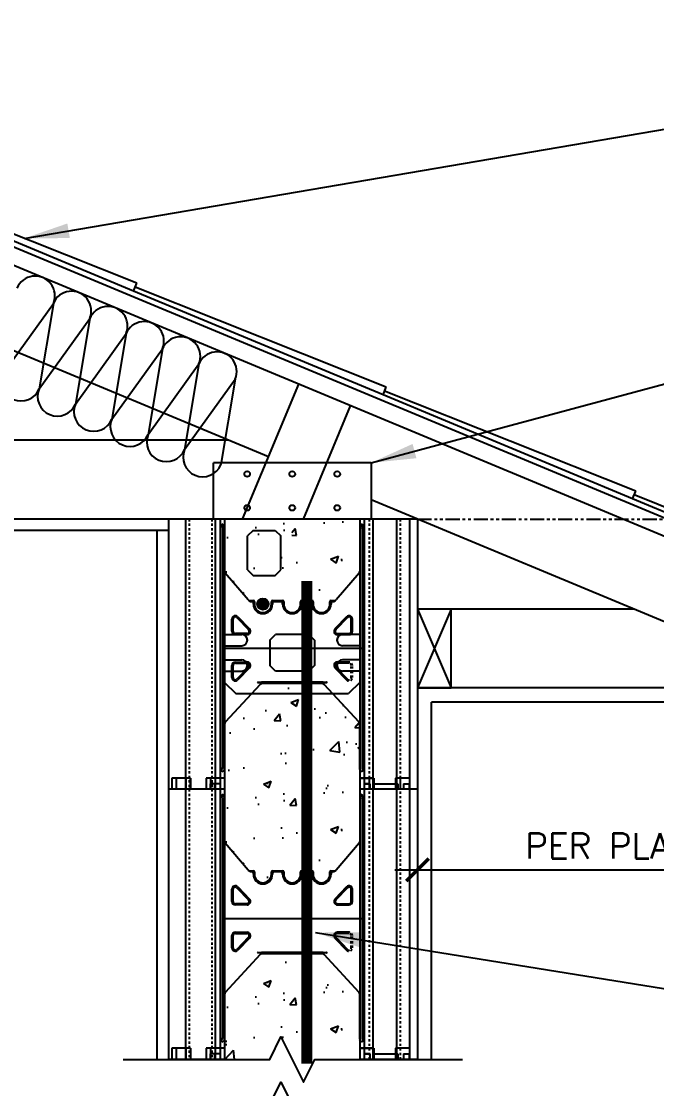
# Model space of a CAD drawing. Header units: inches. Extents: x -50 to 119, y -110 to 80.
# Drawn here: x 51.6 to 79.81, y 30.78 to 78.17 of the extents above; entities that cross this region are included whole.
import ezdxf

# ---------------------------------------------------------------- set-up
doc = ezdxf.new("R2010")
doc.units = ezdxf.units.IN
doc.header["$MEASUREMENT"] = 0
doc.linetypes.add('DASHED2', pattern=[0.375, 0.25, -0.125])
doc.linetypes.add('PHANTOM', pattern=[2.5, 1.25, -0.25, 0.25, -0.25, 0.25, -0.25])
for name, color, linetype in [('A-SEC-DTL', 3, 'Continuous'), ('LAYER 12', 12, 'Continuous'), ('LAYER 13', 13, 'Continuous'), ('LAYER 3', 3, 'Continuous'), ('LAYER 5', 5, 'Continuous'), ('LAYER 8', 8, 'Continuous')]:
    doc.layers.add(name, color=color, linetype=linetype)
doc.styles.add('NOTES', font='simplex.shx', dxfattribs={"height": 1})
doc.dimstyles.new('DIM-16', dxfattribs={"dimscale": 16, "dimtxt": 0.09375, "dimasz": 0.125, "dimexe": 0.1875, "dimexo": 0.0625, "dimgap": 0.0625, "dimtad": 0, "dimtih": 1, "dimtoh": 1, "dimdec": 4, "dimzin": 3, "dimdsep": 46, "dimlunit": 4, "dimtxsty": 'NOTES', "dimcen": 0.0625, "dimclrt": 4, "dimadec": 0, "dimazin": 0, "dimtfac": 1, "dimtdec": 4, "dimtofl": 0, "dimtmove": 0, "dimatfit": 3, "dimfxl": 1, "dimfrac": 2, "dimtolj": 1, "dimtzin": 0, "dimarcsym": 0})
doc.dimstyles.new('DIM-16$0', dxfattribs={"dimscale": 16, "dimtxt": 1, "dimasz": 0.0625, "dimexe": 0.0625, "dimexo": 0.0625, "dimgap": 0.03125, "dimtad": 1, "dimdec": 4, "dimzin": 3, "dimdsep": 46, "dimlunit": 4, "dimtxsty": 'NOTES', "dimblk1": 'ARCHTICK', "dimblk2": 'ARCHTICK', "dimsah": 1, "dimcen": 0.0625, "dimdle": 0.0625, "dimclrd": 256, "dimclre": 256, "dimclrt": 7, "dimadec": 0, "dimazin": 0, "dimtfac": 1, "dimtdec": 4, "dimtmove": 2, "dimatfit": 3, "dimldrblk": 'ARCHTICK', "dimfxl": 1, "dimfrac": 2, "dimtolj": 1, "dimtzin": 0, "dimarcsym": 1})

# ---------------------------------------------------------------- blocks, each defined once
blk = doc.blocks.new('_ArchTick')
at = {"color": 0, "linetype": 'ByBlock', "const_width": 0.15}
blk.add_lwpolyline([(-0.5, -0.5), (0.5, 0.5)], dxfattribs=at)
blk = doc.blocks.new('*D6')
at = {"layer": 'DEFPOINTS', "color": 0}
for p in [(69.187, 48.57), (87.187, 48.57), (87.187, 40.493)]:
    blk.add_point(p, dxfattribs=at)
at = {"layer": 'LAYER 8', "lineweight": -2}
for p, q in [((69.187, 47.57), (69.187, 39.493)), ((87.187, 47.57), (87.187, 39.493)), ((68.187, 40.493), (88.187, 40.493))]:
    blk.add_line(p, q, dxfattribs=at)
at = {"layer": 'LAYER 8', "lineweight": -2, "rotation": 180}
blk.add_blockref('_ArchTick', (69.187, 40.493), dxfattribs=at)
at = {"layer": 'LAYER 8', "lineweight": -2}
blk.add_blockref('_ArchTick', (87.187, 40.493), dxfattribs=at)
at = {"layer": 'LAYER 8', "color": 7, "insert": (78.187, 41.556), "char_height": 1, "attachment_point": 5, "style": 'NOTES'}
blk.add_mtext('\\A1;{\\H1.125x;PER PLANS}', dxfattribs=at)
blk = doc.blocks.new('A$C22584B8D')
at = {"layer": 'LAYER 5'}
for p, q in [((0, 7.75), (0, 10.25)), ((7, 10.25), (0, 10.25)), ((7, 10.25), (7, 7.75)), ((7, 7.75), (0, 7.75)), ((0.5, 7.75), (0.5, 2.625)), ((6.5, 7.75), (6.5, 2.625)), ((1.761, 7.25), (1.511, 7)), ((1.761, 7.25), (2.75, 7.25)), ((2.75, 7.25), (3, 7)), ((1.511, 5.5), (1.511, 7)), ((3, 5.5), (3, 7)), ((1.511, 5.5), (1.761, 5.25)), ((1.761, 5.25), (2.75, 5.25)), ((2.75, 5.25), (3, 5.5)), ((0.5, 2.625), (1.261, 2.625)), ((2.511, 2.375), (2.761, 2.625)), ((2.511, 2.375), (2.511, 1.25)), ((4.239, 2.625), (2.761, 2.625)), ((4.239, 2.625), (4.489, 2.375)), ((4.489, 2.375), (4.489, 1.25)), ((6.5, 2.625), (5.739, 2.625)), ((0.5, 2.125), (0.5, 1.5)), ((0.5, 2.125), (1.261, 2.125)), ((6.5, 2.125), (5.739, 2.125)), ((6.5, 2.125), (6.5, 1.5)), ((0.5, 1.5), (1.261, 1.5)), ((6.5, 1.5), (5.739, 1.5)), ((0.5, 1), (0.5, 0.5)), ((0.5, 1), (1.261, 1)), ((2.761, 1), (2.511, 1.25)), ((4.239, 1), (2.761, 1)), ((4.489, 1.25), (4.239, 1)), ((6.5, 1), (5.739, 1)), ((6.5, 1), (6.5, 0.5)), ((0.5, 0.5), (1, 0)), ((6.5, 0.5), (6, 0)), ((1, 0), (6, 0))]:
    blk.add_line(p, q, dxfattribs=at)
for centre in [(1.5, 9.75), (3.5, 9.75), (5.5, 9.75), (1.5, 8.25), (3.5, 8.25), (5.5, 8.25)]:
    blk.add_circle(centre, 0.125, dxfattribs=at)
for centre, start, end in [((1.261, 2.375), 270, 90), ((5.739, 2.375), 90, 270), ((1.261, 1.25), 270, 90), ((5.739, 1.25), 90, 270)]:
    blk.add_arc(centre, 0.25, start, end, dxfattribs=at)

msp = doc.modelspace()

# ---------------------------------------------------------------- hatches: boundary and pattern name
at = {"layer": 'LAYER 13'}
h = msp.add_hatch(dxfattribs=at)
h.set_pattern_fill('AR-CONC', color=256, scale=0.5, style=0)
h.set_pattern_definition([(50, (60.625, 51.9202), (3.5863, -0.3138), [0.375, -4.125]), (355, (60.625, 51.9202), (-0.6938, 3.761), [0.3, -3.3]), (100.45, (60.9238, 51.894), (2.8925, 3.4472), [0.3187, -3.5057]), (46.184, (60.625, 52.9202), (5.3362, -0.8276), [0.5625, -6.1875]), (96.64, (61.0696, 52.851), (4.6733, 4.8706), [0.478, -5.2586]), (351.18, (60.625, 52.92), (4.6733, 4.8706), [0.45, -4.95]), (21, (61.125, 52.6702), (2.9845, -2.0131), [0.375, -4.125]), (326, (61.125, 52.6702), (1.2166, 3.6258), [0.3, -3.3]), (71.45, (61.3736, 52.5025), (4.2011, 1.6127), [0.3187, -3.5057]), (37.5, (60.6249, 51.9202), (0.0608, 1.66447), [0, -3.26, 0, -3.35, 0, -3.3125]), (7.5, (60.625, 51.9202), (1.31535, 1.97206), [0, -1.91, 0, -3.185, 0, -1.2625]), (327.5, (59.5099, 51.9202), (2.66911, -0.11277), [0, -1.25, 0, -3.9, 0, -5.175]), (317.5, (59.01, 51.9202), (2.9159, 0.5005), [0, -1.625, 0, -2.59, 0, -3.675])])
h.paths.add_polyline_path([(63.47958, 56.01845), (63.4278, 56.07022), (60.62492, 56.07022), (60.62492, 53.74045, 0.19361452), (60.65278, 53.6712), (61.6704, 52.48097, 0.22352826), (61.74992, 52.4505), (61.74992, 52.45022), (61.89992, 52.45022, -0.41421356), (61.94992, 52.40022), (61.94992, 52.29522, 1), (62.69992, 52.29522), (62.69992, 52.40022, -0.41421356), (62.74992, 52.45022), (63.19992, 52.45022, -0.41421356), (63.24992, 52.40022), (63.24992, 52.29522, 0.30190053), (63.47958, 51.94953)])
h.paths.add_polyline_path([(62.57492, 52.29522, -1), (62.07492, 52.29522, -1)], flags=16)
h.paths.add_polyline_path([(66.62492, 55.71976), (66.62492, 56.07022), (63.60458, 56.07022), (63.60458, 51.92078, 0.43019889), (63.99992, 52.29522), (63.99992, 52.40022, -0.41421356), (64.04992, 52.45022), (64.49992, 52.45022, -0.41421356), (64.54992, 52.40022), (64.54992, 52.29522, 1), (65.29992, 52.29522), (65.29992, 52.40022, -0.41421356), (65.34992, 52.45022), (65.50729, 52.45022, 0.2344145), (65.58692, 52.48972), (66.60454, 53.67995, 0.16689885), (66.62492, 53.74163)])
h = msp.add_hatch(dxfattribs=at)
h.set_pattern_fill('AR-CONC', color=256, scale=0.5, style=0)
h.set_pattern_definition([(50, (60.625, 39.9202), (3.5863, -0.3138), [0.375, -4.125]), (355, (60.625, 39.9202), (-0.6938, 3.761), [0.3, -3.3]), (100.45, (60.9238, 39.894), (2.8925, 3.4472), [0.3187, -3.5057]), (46.184, (60.625, 40.9202), (5.3362, -0.8276), [0.5625, -6.1875]), (96.636, (61.0696, 40.851), (4.6733, 4.8706), [0.478, -5.2586]), (351.184, (60.625, 40.92), (4.6733, 4.8706), [0.45, -4.95]), (21, (61.125, 40.6702), (2.9845, -2.0131), [0.375, -4.125]), (326, (61.125, 40.6702), (1.2166, 3.6258), [0.3, -3.3]), (71.45, (61.3736, 40.5025), (4.2011, 1.6127), [0.3187, -3.5057]), (37.5, (60.6249, 39.9202), (0.0608, 1.66447), [0, -3.26, 0, -3.35, 0, -3.3125]), (7.5, (60.625, 39.9202), (1.31535, 1.97206), [0, -1.91, 0, -3.185, 0, -1.2625]), (327.5, (59.5099, 39.9202), (2.66911, -0.11277), [0, -1.25, 0, -3.9, 0, -5.175]), (317.5, (59.01, 39.9202), (2.91593, 0.50052), [0, -1.625, 0, -2.59, 0, -3.675])])
h.paths.add_polyline_path([(64.27492, 48.77022), (63.62492, 48.77022), (62.31205, 48.77022, 0.21910702), (62.1981, 48.71777), (60.64895, 47.04383, 0.17887258), (60.62492, 46.9788), (60.62492, 44.97068), (60.62492, 44.07022), (60.62492, 41.74045, 0.19361452), (60.65278, 41.6712), (61.6704, 40.48097, 0.22352826), (61.74992, 40.4505), (61.74992, 40.45022), (61.89992, 40.45022, -0.41421356), (61.94992, 40.40022), (61.94992, 40.29522, 1), (62.69992, 40.29522), (62.69992, 40.40022, -0.41421356), (62.74992, 40.45022), (63.19992, 40.45022, -0.41421356), (63.24992, 40.40022), (63.24992, 40.29522, 0.41421356), (63.62492, 39.92022, 0.41421356), (63.99992, 40.29522), (63.99992, 40.40022, -0.41421356), (64.04992, 40.45022), (64.27492, 40.45022)])
h.paths.add_polyline_path([(66.62492, 46.9788, 0.19891237), (66.59563, 47.04951), (65.04385, 48.72629, 0.19891237), (64.93778, 48.77022), (64.27492, 48.77022), (64.27492, 40.45022), (64.49992, 40.45022, -0.41421356), (64.54992, 40.40022), (64.54992, 40.29522, 1), (65.29992, 40.29522), (65.29992, 40.40022, -0.41421356), (65.34992, 40.45022), (65.50729, 40.45022, 0.2344145), (65.58692, 40.48972), (66.60454, 41.67995, 0.16689885), (66.62492, 41.74163), (66.62492, 43.71976), (66.62492, 44.57022)])
h = msp.add_hatch(dxfattribs=at)
h.set_pattern_fill('AR-CONC', color=256, scale=0.5, style=0)
h.set_pattern_definition([(50, (60.625, 31.0702), (3.5863, -0.3138), [0.375, -4.125]), (355, (60.625, 31.0702), (-0.6938, 3.761), [0.3, -3.3]), (100.45, (60.9238, 31.044), (2.8925, 3.4472), [0.3187, -3.5057]), (46.184, (60.625, 32.0702), (5.3362, -0.8276), [0.5625, -6.1875]), (96.636, (61.0696, 32.001), (4.6733, 4.8706), [0.478, -5.2586]), (351.184, (60.625, 32.07), (4.6733, 4.8706), [0.45, -4.95]), (21, (61.125, 31.8202), (2.9845, -2.0131), [0.375, -4.125]), (326, (61.125, 31.8202), (1.2166, 3.6258), [0.3, -3.3]), (71.45, (61.3736, 31.6525), (4.2011, 1.6127), [0.3187, -3.5057]), (37.5, (60.6249, 31.0702), (0.0608, 1.66447), [0, -3.26, 0, -3.35, 0, -3.3125]), (7.5, (60.625, 31.0702), (1.31535, 1.97206), [0, -1.91, 0, -3.185, 0, -1.2625]), (327.5, (59.5099, 31.0702), (2.66911, -0.11277), [0, -1.25, 0, -3.9, 0, -5.175]), (317.5, (59.01, 31.0702), (2.91593, 0.5005), [0, -1.625, 0, -2.59, 0, -3.675])])
h.paths.add_polyline_path([(64.27492, 36.77022), (63.62492, 36.77022), (62.31205, 36.77022, 0.21910702), (62.1981, 36.71777), (60.64895, 35.04383, 0.17887258), (60.62492, 34.9788), (60.62492, 32.97068), (60.62492, 32.07022), (62.62492, 32.07022), (63.12492, 33.07022), (64.12492, 31.07022), (64.27492, 31.37022)])
h.paths.add_polyline_path([(66.62492, 34.9788, 0.19891237), (66.59563, 35.04951), (65.04385, 36.72629, 0.19891237), (64.93778, 36.77022), (64.27492, 36.77022), (64.27492, 31.37022), (64.62492, 32.07022), (66.62492, 32.07022), (66.62492, 32.57022)])
h = msp.add_hatch(dxfattribs=at)
h.set_pattern_fill('AR-CONC', color=256, scale=0.5, style=0)
h.set_pattern_definition([(50, (60.625, 24.3202), (3.5863, -0.3138), [0.375, -4.125]), (355, (60.625, 24.3202), (-0.6938, 3.761), [0.3, -3.3]), (100.45, (60.9238, 24.294), (2.8925, 3.4472), [0.3187, -3.5057]), (46.184, (60.625, 25.3202), (5.3362, -0.8276), [0.5625, -6.1875]), (96.636, (61.0696, 25.251), (4.6733, 4.8706), [0.478, -5.2586]), (351.184, (60.625, 25.32), (4.6733, 4.8706), [0.45, -4.95]), (21, (61.125, 25.0702), (2.9845, -2.0131), [0.375, -4.125]), (326, (61.125, 25.0702), (1.2166, 3.6258), [0.3, -3.3]), (71.45, (61.3736, 24.9025), (4.2011, 1.6127), [0.3187, -3.5057]), (37.5, (60.6249, 24.3202), (0.0608, 1.66447), [0, -3.26, 0, -3.35, 0, -3.3125]), (7.5, (60.625, 24.3202), (1.31535, 1.97206), [0, -1.91, 0, -3.185, 0, -1.2625]), (327.5, (59.5099, 24.3202), (2.66911, -0.11277), [0, -1.25, 0, -3.9, 0, -5.175]), (317.5, (59.01, 24.3202), (2.91593, 0.5005), [0, -1.625, 0, -2.59, 0, -3.675])])
h.paths.add_polyline_path([(66.62492, 29.71976), (66.62492, 30.07022), (64.62492, 30.07022), (64.12492, 29.07022), (63.12492, 31.07022), (62.62492, 30.07022), (60.62492, 30.07022), (60.62492, 27.74045, 0.19361452), (60.65278, 27.6712), (61.6704, 26.48097, 0.22352826), (61.74992, 26.4505), (61.74992, 26.45022), (61.89992, 26.45022, -0.41421356), (61.94992, 26.40022), (61.94992, 26.29522, 1), (62.69992, 26.29522), (62.69992, 26.40022, -0.41421356), (62.74992, 26.45022), (63.19992, 26.45022, -0.41421356), (63.24992, 26.40022), (63.24992, 26.29522, 0.41421356), (63.62492, 25.92022, 0.41421356), (63.99992, 26.29522), (63.99992, 26.40022, -0.41421356), (64.04992, 26.45022), (64.49992, 26.45022, -0.41421356), (64.54992, 26.40022), (64.54992, 26.29522, 1), (65.29992, 26.29522), (65.29992, 26.40022, -0.41421356), (65.34992, 26.45022), (65.49992, 26.45022), (65.49992, 26.40022), (65.39992, 26.40022, 0.41421356), (65.34992, 26.35022), (65.34992, 26.29522, -1), (64.49992, 26.29522), (64.49992, 26.35022, 0.41421356), (64.44992, 26.40022), (64.27492, 26.40022), (64.27492, 24.32022), (66.62492, 24.32022), (66.62492, 27.74045)])
h.paths.add_polyline_path([(65.17492, 26.29522, -1), (64.67492, 26.29522, -1)], flags=16)
h.paths.add_polyline_path([(66.29992, 25.63125), (66.29992, 25.09022, -0.41421356), (66.14992, 24.94022), (65.63053, 24.94022, -0.66082475), (65.52233, 25.1941), (66.04171, 25.73513, -0.67558283)], flags=16)
h.paths.add_polyline_path([(66.24992, 25.63125), (66.24992, 25.09022, -0.41421356), (66.14992, 24.99022), (65.63053, 24.99022, -0.66082475), (65.55839, 25.15948), (66.07778, 25.7005, -0.67558283)], flags=0)
at = {"layer": 'LAYER 8'}
msp.add_hatch(color=256, dxfattribs=at).paths.add_polyline_path([(62.57492, 52.29522, 1), (62.07492, 52.29522, 1)])

# ---------------------------------------------------------------- linework, layer by layer
at = {"layer": 'A-SEC-DTL', "color": 5, "linetype": 'PHANTOM', "ltscale": 0.5}
msp.add_line((69.18742, 56.07023), (113.02531, 56.07038), dxfattribs=at)
at = {"layer": 'LAYER 12'}
for p, q in [((50.76835, 62.5261), (53.01835, 65.6511)), ((53.01835, 65.6511), (52.38373, 61.85302)), ((52.38373, 61.85302), (54.63373, 64.97802)), ((54.63373, 64.97802), (53.99912, 61.17994)), ((53.99912, 61.17994), (56.24912, 64.30494)), ((56.24912, 64.30494), (55.6145, 60.50687)), ((55.6145, 60.50687), (57.8645, 63.63187)), ((57.8645, 63.63187), (57.22989, 59.83379)), ((57.22989, 59.83379), (59.47989, 62.95879)), ((59.47989, 62.95879), (58.84527, 59.16071)), ((58.84527, 59.16071), (61.09527, 62.28571)), ((61.09527, 62.28571), (60.46066, 58.48763)), ((58.88992, 56.07022), (58.88992, 44.07022)), ((60.20992, 56.07022), (60.20992, 44.07022)), ((60.42492, 56.07022), (60.42492, 44.07022)), ((66.82492, 56.07022), (66.82492, 44.07022)), ((67.19992, 56.07022), (67.19992, 44.07022)), ((68.26242, 56.07022), (68.26242, 44.07022)), ((68.83742, 56.07022), (68.83742, 44.07022)), ((60.55913, 55.8471), (60.47253, 55.7971)), ((60.47253, 55.7971), (60.51822, 55.71797)), ((60.52492, 55.69522), (60.52492, 44.99748)), ((60.52492, 55.69297), (60.52492, 55.65637)), ((60.61822, 55.74476), (60.55913, 55.8471)), ((60.62492, 53.74045), (60.62492, 55.71976)), ((66.62492, 55.71976), (66.62492, 53.74045)), ((66.6907, 55.8471), (66.63161, 55.74476)), ((66.7773, 55.7971), (66.6907, 55.8471)), ((66.72492, 55.69522), (66.72492, 44.99748)), ((66.72492, 55.65637), (66.72492, 55.69297)), ((66.73161, 55.71797), (66.7773, 55.7971)), ((60.62492, 46.9788), (60.62492, 53.74045)), ((61.6704, 52.48097), (60.65278, 53.6712)), ((66.59706, 53.6712), (65.57943, 52.48097)), ((66.62492, 53.74045), (66.62492, 46.9788)), ((61.74992, 52.45022), (61.74254, 52.45022)), ((61.74254, 52.45022), (61.89992, 52.45022)), ((61.74992, 52.40022), (61.74992, 52.45022)), ((61.84992, 52.40022), (61.74992, 52.40022)), ((61.89992, 52.29522), (61.89992, 52.35022)), ((61.94992, 52.40022), (61.94992, 52.29522)), ((62.69992, 52.29522), (62.69992, 52.40022)), ((62.74992, 52.45022), (63.19992, 52.45022)), ((62.74992, 52.35022), (62.74992, 52.29522)), ((63.14992, 52.40022), (62.79992, 52.40022)), ((63.19992, 52.29522), (63.19992, 52.35022)), ((63.24992, 52.40022), (63.24992, 52.29522)), ((63.99992, 52.29522), (63.99992, 52.40022)), ((64.04992, 52.45022), (64.49992, 52.45022)), ((64.04992, 52.35022), (64.04992, 52.29522)), ((64.44992, 52.40022), (64.09992, 52.40022)), ((64.49992, 52.29522), (64.49992, 52.35022)), ((64.54992, 52.40022), (64.54992, 52.29522)), ((65.29992, 52.29522), (65.29992, 52.40022)), ((65.34992, 52.45022), (65.50729, 52.45022)), ((65.34992, 52.35022), (65.34992, 52.29522)), ((65.49992, 52.40022), (65.39992, 52.40022)), ((65.50729, 52.45022), (65.49992, 52.45022)), ((65.49992, 52.45022), (65.49992, 52.40022)), ((61.17205, 51.7005), (61.69144, 51.15948)), ((61.20812, 51.73513), (61.72751, 51.1941)), ((66.04171, 51.73513), (65.52233, 51.1941)), ((66.07778, 51.7005), (65.55839, 51.15948)), ((70.68742, 52.07023), (69.18742, 48.57023)), ((69.18742, 52.07023), (70.68742, 48.57023)), ((60.94992, 51.09022), (60.94992, 51.63125)), ((60.99992, 51.09022), (60.99992, 51.63125)), ((66.24992, 51.09022), (66.24992, 51.63125)), ((66.29992, 51.09022), (66.29992, 51.63125)), ((61.6193, 50.99022), (61.09992, 50.99022)), ((61.6193, 50.94022), (61.09992, 50.94022)), ((65.63053, 50.99022), (66.14992, 50.99022)), ((65.63053, 50.94022), (66.14992, 50.94022)), ((66.72492, 50.32022), (60.52492, 50.32022)), ((60.94992, 49.0292), (60.94992, 49.57022)), ((60.99992, 49.0292), (60.99992, 49.57022)), ((61.09992, 49.72022), (61.6193, 49.72022)), ((61.09992, 49.67022), (61.6193, 49.67022)), ((61.69144, 49.50097), (61.17205, 48.95995)), ((61.72751, 49.46634), (61.20812, 48.92532)), ((65.52233, 49.46634), (66.04171, 48.92532)), ((65.55839, 49.50097), (66.07778, 48.95995)), ((66.14992, 49.72022), (65.63053, 49.72022)), ((66.14992, 49.67022), (65.63053, 49.67022)), ((62.09853, 48.82514), (62.25464, 48.84022)), ((62.25464, 48.84022), (63.62492, 48.84022)), ((63.62492, 48.84022), (64.99519, 48.84022)), ((64.99519, 48.84022), (65.1513, 48.82514)), ((62.20598, 48.72629), (60.6542, 47.04951)), ((62.25464, 48.79022), (62.09853, 48.80531)), ((63.62492, 48.79022), (62.25464, 48.79022)), ((63.62492, 48.77022), (62.31205, 48.77022)), ((64.99519, 48.79022), (63.62492, 48.79022)), ((64.93778, 48.77022), (63.62492, 48.77022)), ((65.1513, 48.80531), (64.99519, 48.79022)), ((66.59563, 47.04951), (65.04385, 48.72629)), ((60.62492, 46.9788), (60.62492, 44.97068)), ((66.62492, 44.97068), (66.62492, 46.9788)), ((60.52492, 44.99748), (60.52492, 45.03408)), ((66.72492, 45.03408), (66.72492, 44.99748)), ((58.27492, 44.57022), (58.27492, 44.07022)), ((58.89992, 44.57022), (58.27492, 44.57022)), ((58.47492, 44.57022), (58.47492, 44.07022)), ((59.09992, 44.57022), (58.47492, 44.57022)), ((58.47492, 44.57022), (58.47492, 44.07022)), ((59.09992, 44.57022), (58.47492, 44.57022)), ((58.47921, 44.57022), (58.47921, 44.07022)), ((59.10421, 44.57022), (58.47921, 44.57022)), ((58.47921, 44.57022), (58.47921, 44.07022)), ((59.10421, 44.57022), (58.47921, 44.57022)), ((58.47921, 44.57022), (58.47921, 44.07022)), ((59.10421, 44.57022), (58.47921, 44.57022)), ((58.89992, 44.57022), (58.89992, 44.07022)), ((59.09992, 44.57022), (59.09992, 44.07022)), ((59.09992, 44.57022), (59.09992, 44.07022)), ((59.10421, 44.57022), (59.10421, 44.07022)), ((59.10421, 44.57022), (59.10421, 44.07022)), ((59.10421, 44.57022), (59.10421, 44.07022)), ((59.79992, 44.57022), (59.79992, 44.07022)), ((60.42492, 44.57022), (59.79992, 44.57022)), ((59.99992, 44.57022), (59.99992, 44.07022)), ((60.62492, 44.57022), (59.99992, 44.57022)), ((59.99992, 44.57022), (59.99992, 44.07022)), ((60.62492, 44.57022), (59.99992, 44.57022)), ((60.00421, 44.57022), (60.00421, 44.07022)), ((60.62492, 44.57022), (60.00421, 44.57022)), ((60.00421, 44.57022), (60.00421, 44.07022)), ((60.62492, 44.57022), (60.00421, 44.57022)), ((60.00421, 44.57022), (60.00421, 44.07022)), ((60.62492, 44.57022), (60.00421, 44.57022)), ((60.42492, 44.57022), (60.42492, 44.07022)), ((60.47253, 44.89334), (60.51822, 44.97248)), ((60.55913, 44.84334), (60.47253, 44.89334)), ((60.61822, 44.94568), (60.55913, 44.84334)), ((60.62492, 44.57022), (60.62492, 44.07022)), ((66.62492, 44.57022), (66.62492, 44.07022)), ((67.24992, 44.57022), (66.62492, 44.57022)), ((67.24992, 44.57022), (66.62492, 44.57022)), ((67.24992, 44.57022), (66.62492, 44.57022)), ((67.24992, 44.57022), (66.62492, 44.57022)), ((66.62492, 44.57022), (66.62492, 44.07022)), ((67.24992, 44.57022), (66.62492, 44.57022)), ((66.62492, 44.57022), (66.62492, 44.07022)), ((67.24992, 44.57022), (66.62492, 44.57022)), ((67.24992, 44.57022), (66.62492, 44.57022)), ((67.24992, 44.57022), (66.62492, 44.57022)), ((67.24992, 44.57022), (66.62492, 44.57022)), ((66.62492, 44.57022), (66.62492, 44.07022)), ((67.24992, 44.57022), (66.62492, 44.57022)), ((67.24992, 44.57022), (66.62492, 44.57022)), ((67.24992, 44.57022), (66.62492, 44.57022)), ((67.24992, 44.57022), (66.62492, 44.57022)), ((66.62492, 44.57022), (66.62492, 44.07022)), ((67.24992, 44.57022), (66.62492, 44.57022)), ((67.24992, 44.57022), (66.62492, 44.57022)), ((66.62492, 44.57022), (66.62492, 44.07022)), ((66.62492, 44.57022), (67.24992, 44.57022)), ((67.24992, 44.57022), (66.62492, 44.57022)), ((66.62492, 44.57022), (66.62492, 44.07022)), ((67.24992, 44.57022), (66.62492, 44.57022)), ((66.62492, 44.57022), (66.62492, 44.07022)), ((66.62492, 44.57022), (67.24992, 44.57022)), ((66.62492, 44.57022), (66.62492, 44.07022)), ((67.24992, 44.57022), (66.62492, 44.57022)), ((67.24992, 44.57022), (66.62492, 44.57022)), ((66.62492, 44.57022), (66.62492, 44.07022)), ((67.24992, 44.57022), (66.62492, 44.57022)), ((67.24992, 44.57021), (66.62492, 44.57021)), ((66.62492, 44.57021), (66.62492, 44.07021)), ((67.24992, 44.57021), (66.62492, 44.57021)), ((66.62492, 44.57021), (66.62492, 44.07021)), ((66.62492, 44.57021), (67.24992, 44.57021)), ((66.6907, 44.84334), (66.63161, 44.94568)), ((66.7773, 44.89334), (66.6907, 44.84334)), ((66.73161, 44.97248), (66.7773, 44.89334)), ((67.19992, 44.57022), (67.19992, 32.07022)), ((67.24992, 44.57022), (67.24992, 44.07022)), ((67.24992, 44.57022), (67.24992, 44.07022)), ((67.24992, 44.57022), (67.24992, 44.07022)), ((67.24992, 44.57022), (67.24992, 44.07022)), ((67.24992, 44.57022), (67.24992, 44.07022)), ((67.24992, 44.57022), (67.24992, 44.07022)), ((67.24992, 44.57022), (67.24992, 44.07022)), ((67.24992, 44.57022), (67.24992, 44.07022)), ((67.24992, 44.57022), (67.24992, 44.07022)), ((67.24992, 44.57022), (67.24992, 44.07022)), ((67.24992, 44.57022), (67.24992, 44.07022)), ((67.24992, 44.57022), (67.24992, 44.07022)), ((67.24992, 44.57022), (67.24992, 44.07022)), ((67.24992, 44.57022), (67.24992, 44.07022)), ((67.24992, 44.57022), (67.24992, 44.07022)), ((67.24992, 44.57022), (67.24992, 44.07022)), ((67.24992, 44.57022), (67.24992, 44.07022)), ((67.24992, 44.57022), (67.24992, 44.07022)), ((67.24992, 44.57022), (67.24992, 44.07022)), ((67.24992, 44.57022), (67.24992, 44.07022)), ((67.24992, 44.57022), (67.24992, 44.07022)), ((67.24992, 44.57022), (67.24992, 44.07022)), ((67.24992, 44.57021), (67.24992, 44.07021)), ((67.24992, 44.57021), (67.24992, 44.07021)), ((67.24992, 44.57021), (67.24992, 44.07021)), ((68.83742, 44.57022), (68.21242, 44.57022)), ((68.21242, 44.57022), (68.21242, 44.07022)), ((68.83742, 44.57022), (68.21242, 44.57022)), ((68.21242, 44.57022), (68.21242, 44.07022)), ((68.83742, 44.57022), (68.21242, 44.57022)), ((68.21242, 44.57022), (68.21242, 44.07022)), ((68.83742, 44.57022), (68.21242, 44.57022)), ((68.21242, 44.57022), (68.21242, 44.07022)), ((68.83742, 44.57022), (68.21242, 44.57022)), ((68.21242, 44.57022), (68.21242, 44.07022)), ((68.83742, 44.57022), (68.21242, 44.57022)), ((68.21242, 44.57022), (68.21242, 44.07022)), ((68.83742, 44.57022), (68.21242, 44.57022)), ((68.21242, 44.57022), (68.21242, 44.07022)), ((68.83742, 44.57022), (68.21242, 44.57022)), ((68.21242, 44.57022), (68.21242, 44.07022)), ((68.83742, 44.57022), (68.21242, 44.57022)), ((68.21242, 44.57022), (68.21242, 44.07022)), ((68.83742, 44.57022), (68.21242, 44.57022)), ((68.21242, 44.57022), (68.21242, 44.07022)), ((68.83742, 44.57022), (68.21242, 44.57022)), ((68.21242, 44.57022), (68.21242, 44.07022)), ((68.83742, 44.57022), (68.21242, 44.57022)), ((68.21242, 44.57022), (68.21242, 44.07022)), ((68.83742, 44.57022), (68.21242, 44.57022)), ((68.21242, 44.57022), (68.21242, 44.07022)), ((68.83742, 44.57022), (68.21242, 44.57022)), ((68.21242, 44.57022), (68.21242, 44.07022)), ((68.83742, 44.57022), (68.21242, 44.57022)), ((68.21242, 44.57022), (68.21242, 44.07022)), ((68.83742, 44.57022), (68.21242, 44.57022)), ((68.21242, 44.57022), (68.21242, 44.07022)), ((68.83742, 44.57022), (68.21242, 44.57022)), ((68.21242, 44.57022), (68.21242, 44.07022)), ((68.83742, 44.57022), (68.21242, 44.57022)), ((68.21242, 44.57022), (68.21242, 44.07022)), ((68.83742, 44.57022), (68.21242, 44.57022)), ((68.21242, 44.57022), (68.21242, 44.07022)), ((68.83742, 44.57022), (68.21242, 44.57022)), ((68.21242, 44.57022), (68.21242, 44.07022)), ((68.83742, 44.57021), (68.21242, 44.57021)), ((68.21242, 44.57021), (68.21242, 44.07021)), ((68.83742, 44.57021), (68.21242, 44.57021)), ((68.21242, 44.57021), (68.21242, 44.07021)), ((68.26242, 44.57022), (68.26242, 32.07022)), ((68.83742, 44.57022), (68.83742, 44.07022)), ((68.83742, 44.57022), (68.83742, 44.07022)), ((68.83742, 44.57022), (68.83742, 44.07022)), ((68.83742, 44.57022), (68.83742, 44.07022)), ((68.83742, 44.57022), (68.83742, 44.07022)), ((68.83742, 44.57022), (68.83742, 44.07022)), ((68.83742, 44.57022), (68.83742, 44.07022)), ((68.83742, 44.57022), (68.83742, 32.07022)), ((68.83742, 44.57022), (68.83742, 44.07022)), ((68.83742, 44.57021), (68.83742, 44.07021)), ((68.83742, 44.57021), (68.83742, 44.07021)), ((59.97492, 44.32022), (59.97492, 44.07022)), ((60.22492, 44.32022), (59.97492, 44.32022)), ((60.17492, 44.32022), (60.17492, 44.07022)), ((60.42492, 44.32022), (60.17492, 44.32022)), ((60.17492, 44.32022), (60.17492, 44.07022)), ((60.42492, 44.32022), (60.17492, 44.32022)), ((60.17921, 44.32022), (60.17921, 44.07022)), ((60.42921, 44.32022), (60.17921, 44.32022)), ((60.17921, 44.32022), (60.17921, 44.07022)), ((60.42921, 44.32022), (60.17921, 44.32022)), ((60.17921, 44.32022), (60.17921, 44.07022)), ((60.42921, 44.32022), (60.17921, 44.32022)), ((60.42492, 44.32022), (60.42492, 32.07022)), ((60.42492, 44.32022), (60.42492, 44.07022)), ((60.42921, 44.32022), (60.42921, 44.07022)), ((60.42921, 44.32022), (60.42921, 44.07022)), ((67.07492, 44.32022), (66.82492, 44.32022)), ((67.07492, 44.32022), (66.82492, 44.32022)), ((67.07492, 44.32022), (66.82492, 44.32022)), ((67.07492, 44.32022), (66.82492, 44.32022)), ((67.07492, 44.32022), (66.82492, 44.32022)), ((67.07492, 44.32022), (66.82492, 44.32022)), ((67.07492, 44.32022), (66.82492, 44.32022)), ((66.82492, 44.32022), (66.82492, 44.07022)), ((66.82492, 44.32022), (67.07492, 44.32022)), ((67.07492, 44.32022), (66.82492, 44.32022)), ((66.82492, 44.32022), (66.82492, 44.07022)), ((66.82492, 44.32022), (67.07492, 44.32022)), ((66.82492, 44.32022), (66.82492, 32.07022)), ((67.07492, 44.32022), (66.82492, 44.32022)), ((67.07492, 44.32021), (66.82492, 44.32021)), ((66.82492, 44.32021), (66.82492, 44.07021)), ((66.82492, 44.32021), (67.07492, 44.32021)), ((67.07492, 44.32022), (67.07492, 44.07022)), ((67.07492, 44.32022), (67.07492, 44.07022)), ((67.07492, 44.32022), (67.07492, 44.07022)), ((67.07492, 44.32022), (67.07492, 44.07022)), ((67.07492, 44.32022), (67.07492, 44.07022)), ((67.07492, 44.32022), (67.07492, 44.07022)), ((67.07492, 44.32022), (67.07492, 44.07022)), ((67.07492, 44.32022), (67.07492, 44.07022)), ((67.07492, 44.32022), (67.07492, 44.07022)), ((67.07492, 44.32022), (67.07492, 44.07022)), ((67.07492, 44.32022), (67.07492, 44.07022)), ((67.07492, 44.32021), (67.07492, 44.07021)), ((67.07492, 44.32021), (67.07492, 44.07021)), ((67.24992, 44.32022), (68.31242, 44.32022)), ((67.24992, 44.32022), (68.31242, 44.32022)), ((67.24992, 44.32021), (68.31242, 44.32021)), ((68.31242, 44.32022), (68.31242, 44.07022)), ((68.31242, 44.32022), (68.31242, 44.07022)), ((68.31242, 44.32021), (68.31242, 44.07021)), ((68.56242, 44.32022), (68.56242, 44.07022)), ((68.56242, 44.32022), (68.81242, 44.32022)), ((68.56242, 44.32022), (68.56242, 44.07022)), ((68.56242, 44.32022), (68.81242, 44.32022)), ((68.56242, 44.32021), (68.56242, 44.07021)), ((68.56242, 44.32021), (68.81242, 44.32021)), ((68.81242, 44.32022), (68.81242, 44.07022)), ((68.81242, 44.32022), (68.81242, 44.07022)), ((68.81242, 44.32021), (68.81242, 44.07021)), ((58.88992, 44.07022), (58.88992, 32.07022)), ((60.20992, 44.07022), (60.20992, 32.07022)), ((60.55913, 43.8471), (60.47253, 43.7971)), ((60.47253, 43.7971), (60.51822, 43.71797)), ((60.52492, 43.69522), (60.52492, 32.99748)), ((60.52492, 43.69297), (60.52492, 43.65637)), ((60.61822, 43.74476), (60.55913, 43.8471)), ((60.62492, 41.74045), (60.62492, 43.71976)), ((66.62492, 43.71976), (66.62492, 41.74045)), ((66.6907, 43.8471), (66.63161, 43.74476)), ((66.7773, 43.7971), (66.6907, 43.8471)), ((66.72492, 43.69522), (66.72492, 32.99748)), ((66.72492, 43.65637), (66.72492, 43.69297)), ((66.73161, 43.71797), (66.7773, 43.7971)), ((60.62492, 34.9788), (60.62492, 41.74045)), ((66.62492, 41.74045), (66.62492, 34.9788)), ((61.6704, 40.48097), (60.65278, 41.6712)), ((66.59706, 41.6712), (65.57943, 40.48097)), ((61.74992, 40.45022), (61.74254, 40.45022)), ((61.74254, 40.45022), (61.89992, 40.45022)), ((61.74992, 40.40022), (61.74992, 40.45022)), ((61.84992, 40.40022), (61.74992, 40.40022)), ((61.89992, 40.29522), (61.89992, 40.35022)), ((61.94992, 40.40022), (61.94992, 40.29522)), ((62.69992, 40.29522), (62.69992, 40.40022)), ((62.74992, 40.45022), (63.19992, 40.45022)), ((62.74992, 40.35022), (62.74992, 40.29522)), ((63.14992, 40.40022), (62.79992, 40.40022)), ((63.19992, 40.29522), (63.19992, 40.35022)), ((63.24992, 40.40022), (63.24992, 40.29522)), ((63.99992, 40.29522), (63.99992, 40.40022)), ((64.04992, 40.45022), (64.49992, 40.45022)), ((64.04992, 40.35022), (64.04992, 40.29522)), ((64.44992, 40.40022), (64.09992, 40.40022)), ((64.49992, 40.29522), (64.49992, 40.35022)), ((64.54992, 40.40022), (64.54992, 40.29522)), ((65.29992, 40.29522), (65.29992, 40.40022)), ((65.34992, 40.45022), (65.50729, 40.45022)), ((65.34992, 40.35022), (65.34992, 40.29522)), ((65.49992, 40.40022), (65.39992, 40.40022)), ((65.50729, 40.45022), (65.49992, 40.45022)), ((65.49992, 40.45022), (65.49992, 40.40022)), ((60.94992, 39.09022), (60.94992, 39.63125)), ((60.99992, 39.09022), (60.99992, 39.63125)), ((61.17205, 39.7005), (61.69144, 39.15948)), ((61.20812, 39.73513), (61.72751, 39.1941)), ((66.04171, 39.73513), (65.52233, 39.1941)), ((66.07778, 39.7005), (65.55839, 39.15948)), ((66.24992, 39.09022), (66.24992, 39.63125)), ((66.29992, 39.09022), (66.29992, 39.63125)), ((61.6193, 38.99022), (61.09992, 38.99022)), ((61.6193, 38.94022), (61.09992, 38.94022)), ((65.63053, 38.99022), (66.14992, 38.99022)), ((65.63053, 38.94022), (66.14992, 38.94022)), ((66.72492, 38.32022), (60.52492, 38.32022)), ((60.94992, 37.0292), (60.94992, 37.57022)), ((60.99992, 37.0292), (60.99992, 37.57022)), ((61.09992, 37.72022), (61.6193, 37.72022)), ((61.09992, 37.67022), (61.6193, 37.67022)), ((61.69144, 37.50097), (61.17205, 36.95995)), ((61.72751, 37.46634), (61.20812, 36.92532)), ((65.52233, 37.46634), (66.04171, 36.92532)), ((65.55839, 37.50097), (66.07778, 36.95995)), ((66.14992, 37.72022), (65.63053, 37.72022)), ((66.14992, 37.67022), (65.63053, 37.67022)), ((62.20598, 36.72629), (60.6542, 35.04951)), ((62.09853, 36.82514), (62.25464, 36.84022)), ((62.25464, 36.79022), (62.09853, 36.80531)), ((62.25464, 36.84022), (63.62492, 36.84022)), ((63.62492, 36.79022), (62.25464, 36.79022)), ((63.62492, 36.77022), (62.31205, 36.77022)), ((63.62492, 36.84022), (64.99519, 36.84022)), ((64.99519, 36.79022), (63.62492, 36.79022)), ((64.93778, 36.77022), (63.62492, 36.77022)), ((64.99519, 36.84022), (65.1513, 36.82514)), ((65.1513, 36.80531), (64.99519, 36.79022)), ((66.59563, 35.04951), (65.04385, 36.72629)), ((60.62492, 34.9788), (60.62492, 32.97068)), ((66.62492, 32.97068), (66.62492, 34.9788)), ((60.47253, 32.89334), (60.51822, 32.97248)), ((60.55913, 32.84334), (60.47253, 32.89334)), ((60.52492, 32.99748), (60.52492, 33.03408)), ((60.61822, 32.94568), (60.55913, 32.84334)), ((66.6907, 32.84334), (66.63161, 32.94568)), ((66.7773, 32.89334), (66.6907, 32.84334)), ((66.72492, 33.03408), (66.72492, 32.99748)), ((66.73161, 32.97248), (66.7773, 32.89334)), ((58.27492, 32.57022), (58.27492, 32.07022)), ((58.89992, 32.57022), (58.27492, 32.57022)), ((58.47921, 32.57022), (58.47921, 32.07022)), ((59.10421, 32.57022), (58.47921, 32.57022)), ((58.47921, 32.57022), (58.47921, 32.07022)), ((59.10421, 32.57022), (58.47921, 32.57022)), ((58.47921, 32.57022), (58.47921, 32.07022)), ((59.10421, 32.57022), (58.47921, 32.57022)), ((58.89992, 32.57022), (58.89992, 32.07022)), ((59.10421, 32.57022), (59.10421, 32.07022)), ((59.10421, 32.57022), (59.10421, 32.07022)), ((59.10421, 32.57022), (59.10421, 32.07022)), ((59.79992, 32.57022), (59.79992, 32.07022)), ((60.42492, 32.57022), (59.79992, 32.57022)), ((59.97492, 32.32022), (59.97492, 32.07022)), ((60.22492, 32.32022), (59.97492, 32.32022)), ((60.00421, 32.57022), (60.00421, 32.07022)), ((60.62492, 32.57022), (60.00421, 32.57022)), ((60.00421, 32.57022), (60.00421, 32.07022)), ((60.62492, 32.57022), (60.00421, 32.57022)), ((60.00421, 32.57022), (60.00421, 32.07022)), ((60.62492, 32.57022), (60.00421, 32.57022)), ((60.17921, 32.32022), (60.17921, 32.07022)), ((60.42921, 32.32022), (60.17921, 32.32022)), ((60.17921, 32.32022), (60.17921, 32.07022)), ((60.42921, 32.32022), (60.17921, 32.32022)), ((60.17921, 32.32022), (60.17921, 32.07022)), ((60.42921, 32.32022), (60.17921, 32.32022)), ((60.42492, 32.57022), (60.42492, 32.07022)), ((60.42921, 32.32022), (60.42921, 32.07022)), ((60.42921, 32.32022), (60.42921, 32.07022)), ((66.62492, 32.57022), (66.62492, 32.07022)), ((67.24992, 32.57022), (66.62492, 32.57022)), ((67.24992, 32.57022), (66.62492, 32.57022)), ((67.24992, 32.57022), (66.62492, 32.57022)), ((67.24992, 32.57022), (66.62492, 32.57022)), ((66.62492, 32.57022), (66.62492, 32.07022)), ((67.24992, 32.57022), (66.62492, 32.57022)), ((66.62492, 32.57022), (66.62492, 32.07022)), ((67.24992, 32.57022), (66.62492, 32.57022)), ((67.24992, 32.57022), (66.62492, 32.57022)), ((67.24992, 32.57022), (66.62492, 32.57022)), ((67.24992, 32.57022), (66.62492, 32.57022)), ((66.62492, 32.57022), (66.62492, 32.07022)), ((67.24992, 32.57022), (66.62492, 32.57022)), ((67.24992, 32.57022), (66.62492, 32.57022)), ((67.24992, 32.57022), (66.62492, 32.57022)), ((67.24992, 32.57022), (66.62492, 32.57022)), ((66.62492, 32.57022), (66.62492, 32.07022)), ((67.24992, 32.57022), (66.62492, 32.57022)), ((67.24992, 32.57022), (66.62492, 32.57022)), ((66.62492, 32.57022), (66.62492, 32.07022)), ((66.62492, 32.57022), (67.24992, 32.57022)), ((67.24992, 32.57022), (66.62492, 32.57022)), ((66.62492, 32.57022), (66.62492, 32.07022)), ((67.24992, 32.57022), (66.62492, 32.57022)), ((66.62492, 32.57022), (66.62492, 32.07022)), ((66.62492, 32.57022), (67.24992, 32.57022)), ((66.62492, 32.57022), (66.62492, 32.07022)), ((67.24992, 32.57022), (66.62492, 32.57022)), ((67.24992, 32.57021), (66.62492, 32.57021)), ((66.62492, 32.57021), (66.62492, 32.07021)), ((67.24992, 32.57021), (66.62492, 32.57021)), ((66.62492, 32.57021), (66.62492, 32.07021)), ((66.62492, 32.57021), (67.24992, 32.57021)), ((67.07492, 32.32022), (66.82492, 32.32022)), ((67.07492, 32.32022), (66.82492, 32.32022)), ((67.07492, 32.32022), (66.82492, 32.32022)), ((67.07492, 32.32022), (66.82492, 32.32022)), ((67.07492, 32.32022), (66.82492, 32.32022)), ((67.07492, 32.32022), (66.82492, 32.32022)), ((67.07492, 32.32022), (66.82492, 32.32022)), ((66.82492, 32.32022), (66.82492, 32.07022)), ((66.82492, 32.32022), (67.07492, 32.32022)), ((67.07492, 32.32022), (66.82492, 32.32022)), ((66.82492, 32.32022), (66.82492, 32.07022)), ((66.82492, 32.32022), (67.07492, 32.32022)), ((67.07492, 32.32021), (66.82492, 32.32021)), ((66.82492, 32.32021), (66.82492, 32.07021)), ((66.82492, 32.32021), (67.07492, 32.32021)), ((67.07492, 32.32022), (67.07492, 32.07022)), ((67.07492, 32.32022), (67.07492, 32.07022)), ((67.07492, 32.32022), (67.07492, 32.07022)), ((67.07492, 32.32022), (67.07492, 32.07022)), ((67.07492, 32.32022), (67.07492, 32.07022)), ((67.07492, 32.32022), (67.07492, 32.07022)), ((67.07492, 32.32022), (67.07492, 32.07022)), ((67.07492, 32.32022), (67.07492, 32.07022)), ((67.07492, 32.32022), (67.07492, 32.07022)), ((67.07492, 32.32022), (67.07492, 32.07022)), ((67.07492, 32.32021), (67.07492, 32.07021)), ((67.07492, 32.32021), (67.07492, 32.07021)), ((67.24992, 32.57022), (67.24992, 32.07022)), ((67.24992, 32.57022), (67.24992, 32.07022)), ((67.24992, 32.57022), (67.24992, 32.07022)), ((67.24992, 32.57022), (67.24992, 32.07022)), ((67.24992, 32.57022), (67.24992, 32.07022)), ((67.24992, 32.57022), (67.24992, 32.07022)), ((67.24992, 32.57022), (67.24992, 32.07022)), ((67.24992, 32.57022), (67.24992, 32.07022)), ((67.24992, 32.57022), (67.24992, 32.07022)), ((67.24992, 32.57022), (67.24992, 32.07022)), ((67.24992, 32.57022), (67.24992, 32.07022)), ((67.24992, 32.57022), (67.24992, 32.07022)), ((67.24992, 32.57022), (67.24992, 32.07022)), ((67.24992, 32.57022), (67.24992, 32.07022)), ((67.24992, 32.57022), (67.24992, 32.07022)), ((67.24992, 32.57022), (67.24992, 32.07022)), ((67.24992, 32.57022), (67.24992, 32.07022)), ((67.24992, 32.57022), (67.24992, 32.07022)), ((67.24992, 32.57022), (67.24992, 32.07022)), ((67.24992, 32.57022), (67.24992, 32.07022)), ((67.24992, 32.57021), (67.24992, 32.07021)), ((67.24992, 32.57021), (67.24992, 32.07021)), ((67.24992, 32.57021), (67.24992, 32.07021)), ((67.24992, 32.32022), (68.31242, 32.32022)), ((67.24992, 32.32022), (68.31242, 32.32022)), ((67.24992, 32.32021), (68.31242, 32.32021)), ((68.83742, 32.57022), (68.21242, 32.57022)), ((68.21242, 32.57022), (68.21242, 32.07022)), ((68.83742, 32.57022), (68.21242, 32.57022)), ((68.21242, 32.57022), (68.21242, 32.07022)), ((68.83742, 32.57022), (68.21242, 32.57022)), ((68.21242, 32.57022), (68.21242, 32.07022)), ((68.83742, 32.57022), (68.21242, 32.57022)), ((68.21242, 32.57022), (68.21242, 32.07022)), ((68.83742, 32.57022), (68.21242, 32.57022)), ((68.21242, 32.57022), (68.21242, 32.07022)), ((68.83742, 32.57022), (68.21242, 32.57022)), ((68.21242, 32.57022), (68.21242, 32.07022)), ((68.83742, 32.57022), (68.21242, 32.57022)), ((68.21242, 32.57022), (68.21242, 32.07022)), ((68.83742, 32.57022), (68.21242, 32.57022)), ((68.21242, 32.57022), (68.21242, 32.07022)), ((68.83742, 32.57022), (68.21242, 32.57022)), ((68.21242, 32.57022), (68.21242, 32.07022)), ((68.83742, 32.57022), (68.21242, 32.57022)), ((68.21242, 32.57022), (68.21242, 32.07022)), ((68.83742, 32.57022), (68.21242, 32.57022)), ((68.21242, 32.57022), (68.21242, 32.07022)), ((68.83742, 32.57022), (68.21242, 32.57022)), ((68.21242, 32.57022), (68.21242, 32.07022)), ((68.83742, 32.57022), (68.21242, 32.57022)), ((68.21242, 32.57022), (68.21242, 32.07022)), ((68.83742, 32.57022), (68.21242, 32.57022)), ((68.21242, 32.57022), (68.21242, 32.07022)), ((68.83742, 32.57022), (68.21242, 32.57022)), ((68.21242, 32.57022), (68.21242, 32.07022)), ((68.83742, 32.57022), (68.21242, 32.57022)), ((68.21242, 32.57022), (68.21242, 32.07022)), ((68.83742, 32.57022), (68.21242, 32.57022)), ((68.21242, 32.57022), (68.21242, 32.07022)), ((68.83742, 32.57022), (68.21242, 32.57022)), ((68.21242, 32.57022), (68.21242, 32.07022)), ((68.83742, 32.57021), (68.21242, 32.57021)), ((68.21242, 32.57021), (68.21242, 32.07021)), ((68.83742, 32.57021), (68.21242, 32.57021)), ((68.21242, 32.57021), (68.21242, 32.07021)), ((68.31242, 32.32022), (68.31242, 32.07022)), ((68.31242, 32.32022), (68.31242, 32.07022)), ((68.31242, 32.32021), (68.31242, 32.07021)), ((68.56242, 32.32022), (68.56242, 32.07022)), ((68.56242, 32.32022), (68.81242, 32.32022)), ((68.56242, 32.32022), (68.56242, 32.07022)), ((68.56242, 32.32022), (68.81242, 32.32022)), ((68.56242, 32.32021), (68.56242, 32.07021)), ((68.56242, 32.32021), (68.81242, 32.32021)), ((68.81242, 32.32022), (68.81242, 32.07022)), ((68.81242, 32.32022), (68.81242, 32.07022)), ((68.81242, 32.32021), (68.81242, 32.07021)), ((68.83742, 32.57022), (68.83742, 32.07022)), ((68.83742, 32.57022), (68.83742, 32.07022)), ((68.83742, 32.57022), (68.83742, 32.07022)), ((68.83742, 32.57022), (68.83742, 32.07022)), ((68.83742, 32.57022), (68.83742, 32.07022)), ((68.83742, 32.57022), (68.83742, 32.07022)), ((68.83742, 32.57022), (68.83742, 32.07022)), ((68.83742, 32.57021), (68.83742, 32.07021)), ((68.83742, 32.57021), (68.83742, 32.07021))]:
    msp.add_line(p, q, dxfattribs=at)
at = {"layer": 'LAYER 12', "linetype": 'DASHED2', "ltscale": 0.15}
for p, q in [((59.04992, 56.07022), (59.04992, 44.07022)), ((60.04992, 56.07022), (60.04992, 44.07022)), ((67.03992, 56.07022), (67.03992, 44.07022)), ((68.42242, 56.07022), (68.42242, 44.07022)), ((66.24992, 49.0292), (66.24992, 49.57022)), ((66.29992, 49.0292), (66.29992, 49.57022)), ((67.03992, 44.57022), (67.03992, 32.07022)), ((68.42242, 44.57022), (68.42242, 32.07022)), ((59.04992, 44.07022), (59.04992, 32.07022)), ((60.04992, 44.07022), (60.04992, 32.07022)), ((66.24992, 37.0292), (66.24992, 37.57022)), ((66.29992, 37.0292), (66.29992, 37.57022))]:
    msp.add_line(p, q, dxfattribs=at)
at = {"layer": 'LAYER 12'}
for centre, radius, start, end in [((52.21066, 65.98763), 0.875, 337.380135, 157.380135), ((53.82604, 65.31456), 0.875, 337.380135, 157.380135), ((55.44143, 64.64148), 0.875, 337.380135, 157.380135), ((57.05681, 63.9684), 0.875, 337.380135, 157.380135), ((58.6722, 63.29533), 0.875, 337.380135, 157.380135), ((60.28758, 62.62225), 0.875, 337.380135, 157.380135), ((51.57604, 62.18956), 0.875, 157.380135, 337.380135), ((53.19143, 61.51648), 0.875, 157.380135, 337.380135), ((54.80681, 60.8434), 0.875, 157.380135, 337.380135), ((56.4222, 60.17033), 0.875, 157.380135, 337.380135), ((58.03758, 59.49725), 0.875, 157.380135, 337.380135), ((59.65296, 58.82417), 0.875, 157.380135, 337.380135), ((60.47492, 55.69297), 0.05, 0, 30), ((60.57492, 55.71976), 0.05, 0, 30), ((66.67492, 55.71976), 0.05, 150, 180), ((66.77492, 55.69297), 0.05, 150, 180), ((60.72492, 53.74045), 0.1, 180, 223.830861), ((66.52492, 53.74045), 0.1, 316.169139, 0), ((61.74254, 52.55022), 0.1, 223.830861, 270), ((61.84992, 52.35022), 0.05, 0, 90), ((61.89992, 52.40022), 0.05, 0, 90), ((62.32492, 52.29522), 0.425, 180, 360), ((62.32492, 52.29522), 0.375, 180, 0), ((62.74992, 52.40022), 0.05, 90, 180), ((62.79992, 52.35022), 0.05, 90, 180), ((63.14992, 52.35022), 0.05, 0, 90), ((63.19992, 52.40022), 0.05, 0, 90), ((63.62492, 52.29522), 0.425, 180, 270), ((63.62492, 52.29522), 0.375, 180, 270), ((63.62492, 52.29522), 0.425, 270, 0), ((63.62492, 52.29522), 0.375, 270, 0), ((64.04992, 52.40022), 0.05, 90, 180), ((64.09992, 52.35022), 0.05, 90, 180), ((64.44992, 52.35022), 0.05, 0, 90), ((64.49992, 52.40022), 0.05, 0, 90), ((64.92492, 52.29522), 0.425, 180, 0), ((64.92492, 52.29522), 0.375, 180, 0), ((65.34992, 52.40022), 0.05, 90, 180), ((65.39992, 52.35022), 0.05, 90, 180), ((65.50729, 52.55022), 0.1, 270, 316.169139), ((61.09992, 51.63125), 0.15, 43.830861, 180), ((61.09992, 51.63125), 0.1, 43.830861, 180), ((66.14992, 51.63125), 0.15, 0, 136.169139), ((66.14992, 51.63125), 0.1, 0, 136.169139), ((61.6193, 51.09022), 0.15, 270, 43.830861), ((65.63053, 51.09022), 0.15, 136.169139, 270), ((61.09992, 51.09022), 0.15, 180, 270), ((61.09992, 51.09022), 0.1, 180, 270), ((61.6193, 51.09022), 0.1, 270, 43.830861), ((65.63053, 51.09022), 0.1, 136.169139, 270), ((66.14992, 51.09022), 0.15, 270, 0), ((66.14992, 51.09022), 0.1, 270, 360), ((61.09992, 49.57022), 0.15, 90, 180), ((61.09992, 49.57022), 0.1, 90, 180), ((61.6193, 49.57022), 0.15, 316.169139, 90), ((61.6193, 49.57022), 0.1, 316.169139, 90), ((65.63053, 49.57022), 0.15, 90, 223.830861), ((65.63053, 49.57022), 0.1, 90, 223.830861), ((61.09992, 49.0292), 0.15, 180, 316.169139), ((61.09992, 49.0292), 0.1, 180, 316.169139), ((62.09982, 48.81522), 0.01, 97.409891, 262.590109), ((65.15001, 48.81522), 0.01, 277.409891, 82.590109), ((62.31205, 48.62022), 0.15, 90, 135), ((64.93778, 48.62022), 0.15, 45, 90), ((60.72492, 46.9788), 0.1, 135, 180), ((66.52492, 46.9788), 0.1, 360, 45), ((60.47492, 44.99748), 0.05, 330, 360), ((60.57492, 44.97068), 0.05, 330, 360), ((66.67492, 44.97068), 0.05, 180, 210), ((66.77492, 44.99748), 0.05, 180, 210), ((60.47492, 43.69297), 0.05, 0, 30), ((60.57492, 43.71976), 0.05, 0, 30), ((66.67492, 43.71976), 0.05, 150, 180), ((66.77492, 43.69297), 0.05, 150, 180), ((60.72492, 41.74045), 0.1, 180, 223.830861), ((66.52492, 41.74045), 0.1, 316.169139, 0), ((61.74254, 40.55022), 0.1, 223.830861, 270), ((61.84992, 40.35022), 0.05, 0, 90), ((61.89992, 40.40022), 0.05, 0, 90), ((62.32492, 40.29522), 0.425, 180, 360), ((62.32492, 40.29522), 0.375, 180, 0), ((62.74992, 40.40022), 0.05, 90, 180), ((62.79992, 40.35022), 0.05, 90, 180), ((63.14992, 40.35022), 0.05, 0, 90), ((63.19992, 40.40022), 0.05, 0, 90), ((63.62492, 40.29522), 0.425, 180, 270), ((63.62492, 40.29522), 0.375, 180, 270), ((63.62492, 40.29522), 0.425, 270, 0), ((63.62492, 40.29522), 0.375, 270, 0), ((64.04992, 40.40022), 0.05, 90, 180), ((64.09992, 40.35022), 0.05, 90, 180), ((64.44992, 40.35022), 0.05, 0, 90), ((64.49992, 40.40022), 0.05, 0, 90), ((64.92492, 40.29522), 0.425, 180, 0), ((64.92492, 40.29522), 0.375, 180, 0), ((65.34992, 40.40022), 0.05, 90, 180), ((65.39992, 40.35022), 0.05, 90, 180), ((65.50729, 40.55022), 0.1, 270, 316.169139), ((61.09992, 39.63125), 0.15, 43.830861, 180), ((61.09992, 39.63125), 0.1, 43.830861, 180), ((66.14992, 39.63125), 0.15, 0, 136.169139), ((66.14992, 39.63125), 0.1, 0, 136.169139), ((61.09992, 39.09022), 0.15, 180, 270), ((61.09992, 39.09022), 0.1, 180, 270), ((61.6193, 39.09022), 0.15, 270, 43.830861), ((61.6193, 39.09022), 0.1, 270, 43.830861), ((65.63053, 39.09022), 0.15, 136.169139, 270), ((65.63053, 39.09022), 0.1, 136.169139, 270), ((66.14992, 39.09022), 0.15, 270, 0), ((66.14992, 39.09022), 0.1, 270, 360), ((61.09992, 37.57022), 0.15, 90, 180), ((61.09992, 37.57022), 0.1, 90, 180), ((61.6193, 37.57022), 0.15, 316.169139, 90), ((61.6193, 37.57022), 0.1, 316.169139, 90), ((65.63053, 37.57022), 0.15, 90, 223.830861), ((65.63053, 37.57022), 0.1, 90, 223.830861), ((61.09992, 37.0292), 0.15, 180, 316.169139), ((61.09992, 37.0292), 0.1, 180, 316.169139), ((62.09982, 36.81522), 0.01, 97.409891, 262.590109), ((62.31205, 36.62022), 0.15, 90, 135), ((64.93778, 36.62022), 0.15, 45, 90), ((65.15001, 36.81522), 0.01, 277.409891, 82.590109), ((60.72492, 34.9788), 0.1, 135, 180), ((66.52492, 34.9788), 0.1, 360, 45), ((60.47492, 32.99748), 0.05, 330, 360), ((60.57492, 32.97068), 0.05, 330, 360), ((66.67492, 32.97068), 0.05, 180, 210), ((66.77492, 32.99748), 0.05, 180, 210)]:
    msp.add_arc(centre, radius, start, end, dxfattribs=at)
at = {"layer": 'LAYER 12', "linetype": 'DASHED2', "ltscale": 0.15}
for centre, radius, start, end in [((66.14992, 49.57022), 0.15, 360, 90), ((66.14992, 49.57022), 0.1, 0, 90), ((66.14992, 49.0292), 0.15, 223.830861, 360), ((66.14992, 49.0292), 0.1, 223.830861, 0), ((66.14992, 37.57022), 0.15, 360, 90), ((66.14992, 37.57022), 0.1, 0, 90), ((66.14992, 37.0292), 0.15, 223.830861, 360), ((66.14992, 37.0292), 0.1, 223.830861, 0)]:
    msp.add_arc(centre, radius, start, end, dxfattribs=at)
at = {"layer": 'LAYER 3', "flags": 128}
for points in [[(56.12492, 32.07022), (62.62492, 32.07022), (63.12492, 33.07022), (64.12492, 31.07022), (64.62492, 32.07022), (71.18742, 32.07022)], [(56.12492, 30.07022), (62.62492, 30.07022), (63.12492, 31.07022), (64.12492, 29.07022), (64.62492, 30.07022), (71.18742, 30.07022)]]:
    msp.add_lwpolyline(points, dxfattribs=at)
at = {"layer": 'LAYER 5'}
for p, q in [((88.68742, 52.5494), (27.18742, 78.1744)), ((88.68742, 51.7369), (27.18742, 77.3619)), ((62.56612, 58.82911), (27.18742, 73.57023)), ((56.58165, 66.19764), (45.50472, 70.81302)), ((56.72588, 66.54379), (45.57684, 70.9861)), ((56.58165, 66.19764), (56.72588, 66.54379)), ((67.8028, 61.92841), (56.65376, 66.37072)), ((67.65857, 61.58225), (56.58165, 66.19764)), ((61.41658, 56.07022), (63.91227, 62.05988)), ((67.65857, 61.58225), (67.8028, 61.92841)), ((78.87972, 57.31302), (67.73068, 61.75533)), ((78.73549, 56.96687), (67.65857, 61.58225)), ((64.12492, 56.07022), (66.21996, 61.09834)), ((60.78744, 59.57022), (27.18742, 59.57022)), ((85.68742, 49.19523), (67.12492, 56.92961)), ((78.73549, 56.96687), (78.87972, 57.31302)), ((78.73549, 56.96687), (78.80761, 57.13995)), ((89.81242, 52.35148), (78.73549, 56.96687)), ((89.95665, 52.69764), (78.80761, 57.13995)), ((69.18742, 56.07022), (27.18742, 56.07022)), ((58.12492, 56.07022), (58.12492, 44.07022)), ((60.62492, 56.07022), (58.12492, 56.07022)), ((60.62492, 56.07022), (60.62492, 44.07022)), ((66.62492, 56.07022), (66.62492, 44.07022)), ((69.18742, 56.07022), (66.62492, 56.07022)), ((69.18742, 56.07022), (69.18742, 44.07022)), ((78.78742, 52.07023), (69.18742, 52.07023)), ((87.18742, 48.57023), (69.18742, 48.57023)), ((60.62492, 44.57022), (60.62492, 32.07022)), ((66.62492, 44.57022), (66.62492, 32.07022)), ((60.62492, 44.07022), (58.12492, 44.07022)), ((58.12492, 44.07022), (58.12492, 32.07022)), ((60.62492, 44.07022), (58.12492, 44.07022)), ((69.18742, 44.07022), (66.62492, 44.07022)), ((69.18742, 44.07022), (66.62492, 44.07022)), ((69.18742, 44.07022), (69.18742, 32.07022)), ((60.62492, 32.07022), (58.12492, 32.07022)), ((69.18742, 32.07022), (66.62492, 32.07022))]:
    msp.add_line(p, q, dxfattribs=at)
at = {"layer": 'LAYER 5', "const_width": 0.5, "flags": 128}
msp.add_lwpolyline([(64.27492, 53.32022), (64.27492, 31.87851)], dxfattribs=at)
at = {"layer": 'LAYER 5', "flags": 128}
msp.add_lwpolyline([(70.68742, 48.57023), (70.68742, 52.07023), (69.18742, 52.07023), (69.18742, 48.57023)], close=True, dxfattribs=at)
at = {"layer": 'LAYER 8'}
for p, q in [((58.12492, 55.57022), (27.18742, 55.57022)), ((57.62492, 32.07022), (57.62492, 55.57022)), ((69.81242, 32.07022), (69.81242, 47.94523)), ((87.18742, 47.94523), (69.81242, 47.94523))]:
    msp.add_line(p, q, dxfattribs=at)
msp.add_circle((62.32492, 52.29522), 0.25, dxfattribs=at)

# ---------------------------------------------------------------- block references
msp.add_blockref('A$C22584B8D', (60.12492, 48.32022))

# ---------------------------------------------------------------- dimensions: what is measured, and where the dimension line sits
dim = msp.add_linear_dim(base=(87.18742, 40.49336), p1=(69.18742, 48.57023), p2=(87.18742, 48.57023), text='{\\H1.125x;PER PLANS}', dimstyle='DIM-16$0', dxfattribs=at)
dim.commit()
dim.dimension.update_dxf_attribs({"geometry": '*D6', "text_midpoint": (78.18742, 41.55586)})

# ---------------------------------------------------------------- leaders
for points in [[(51.7241, 68.53674), (91.34279, 75.29245), (93.20798, 75.29245)], [(67.12492, 58.57022), (91.34279, 65.08929), (93.20798, 65.08929)], [(64.66021, 37.70901), (91.34279, 33.42724), (93.20798, 33.42724)]]:
    msp.add_leader(points, dimstyle='DIM-16', dxfattribs=at)

doc.saveas('drawing.dxf')
